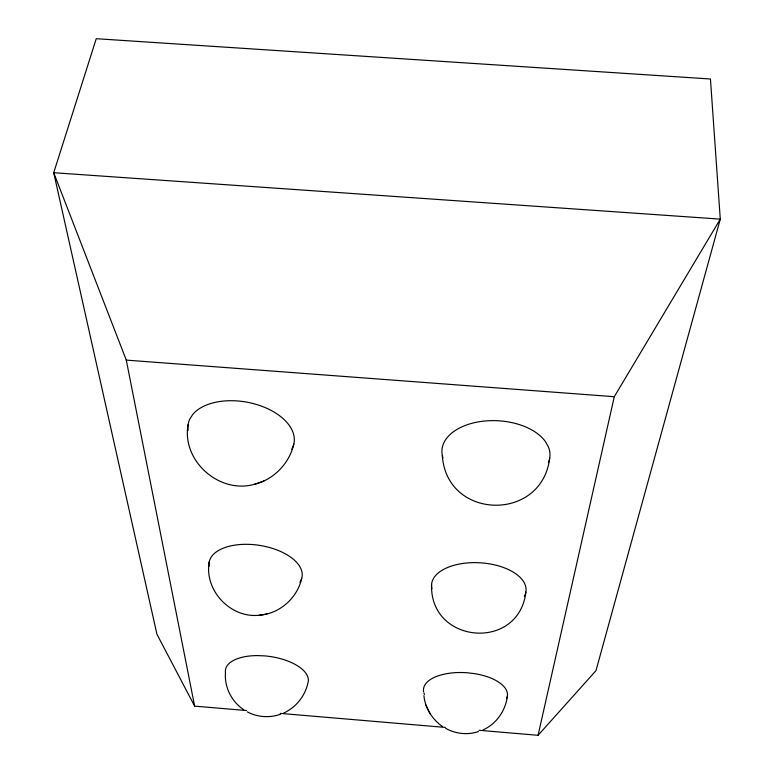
<?xml version="1.0" encoding="UTF-8"?>
<svg xmlns="http://www.w3.org/2000/svg" width="774" height="774" viewBox="0 0 774 774"><rect width="100%" height="100%" fill="white"/><g stroke="black" fill="none" stroke-linecap="round" stroke-linejoin="round"><path stroke-width="1.16" d="M209.144 562.166C204.075 591.752 232.877 620.613 262.444 614.72M188.063 424.771C181.319 462.533 222.767 496.966 258.497 482.879M525.875 592.081C518.803 651.679 429.464 644.036 431.573 584.457M507.328 696.329C505.567 710.735 496.298 724.029 482.947 729.979M549.695 458.198C541.839 522.382 446.424 520.225 442.341 455.547M479.029 730.288L538.075 735.3L614.285 396.704L720.284 219.129L710.445 78.996L96.247 38.7L53.716 172.718L156.938 634.245L194.642 706.13L246.461 710.532M301.734 578.246C297.409 598.031 279.569 613.869 259.28 615.214M293.81 444.102C289.321 463.578 273.619 479.812 254.085 484.389M538.075 735.3L595.98 670.661L720.284 219.129L53.716 172.718L126.288 360.113L194.642 706.13M283.661 713.057C295.881 707.504 305.072 696.107 307.926 682.997A41.815 19.466 7.9 0 0 264.708 655.888L257.374 655.588A41.815 19.466 7.9 0 0 225.476 672.683C224.257 687.08 231.658 701.766 243.694 709.661M258.661 482.812L263.944 481.002M478.487 731.527C467.786 735.281 455.422 733.897 445.611 728.276M280.575 714.247C269.807 718.059 257.452 717.343 247.37 711.886M262.783 614.653L266.943 613.995M126.288 360.113L614.285 396.704M280.198 713.396L445.282 727.415M442.525 726.544C432.327 719.51 425.09 708.055 423.92 695.662M425.903 705.095L430.034 713.686M506.641 698.564A42.096 19.669 4.1 0 0 475.313 673.748L467.893 672.819A42.096 19.669 4.1 0 0 423.591 691.588M424.51 694.452A42.096 19.669 4.1 0 1 423.852 692.73M209.106 566.471A47.03 24.545 8.7 0 1 261.012 545.612A47.03 24.545 8.7 0 1 299.896 582.222M291.75 449.307A53.774 31.879 10.3 0 0 260.451 405.75A53.774 31.879 10.3 0 0 192.784 414.409L189.62 419.382A53.774 31.879 10.3 0 0 188.14 430.392M431.95 588.791A47.34 24.865 3.6 0 1 481.96 562.921A47.34 24.865 3.6 0 1 524.404 596.27M548.379 462.61A54.093 32.411 2.8 0 0 548.379 446.85L545.244 441.335A54.093 32.411 2.8 0 0 479.483 421.695A54.093 32.411 2.8 0 0 442.951 457.782"/></g></svg>
